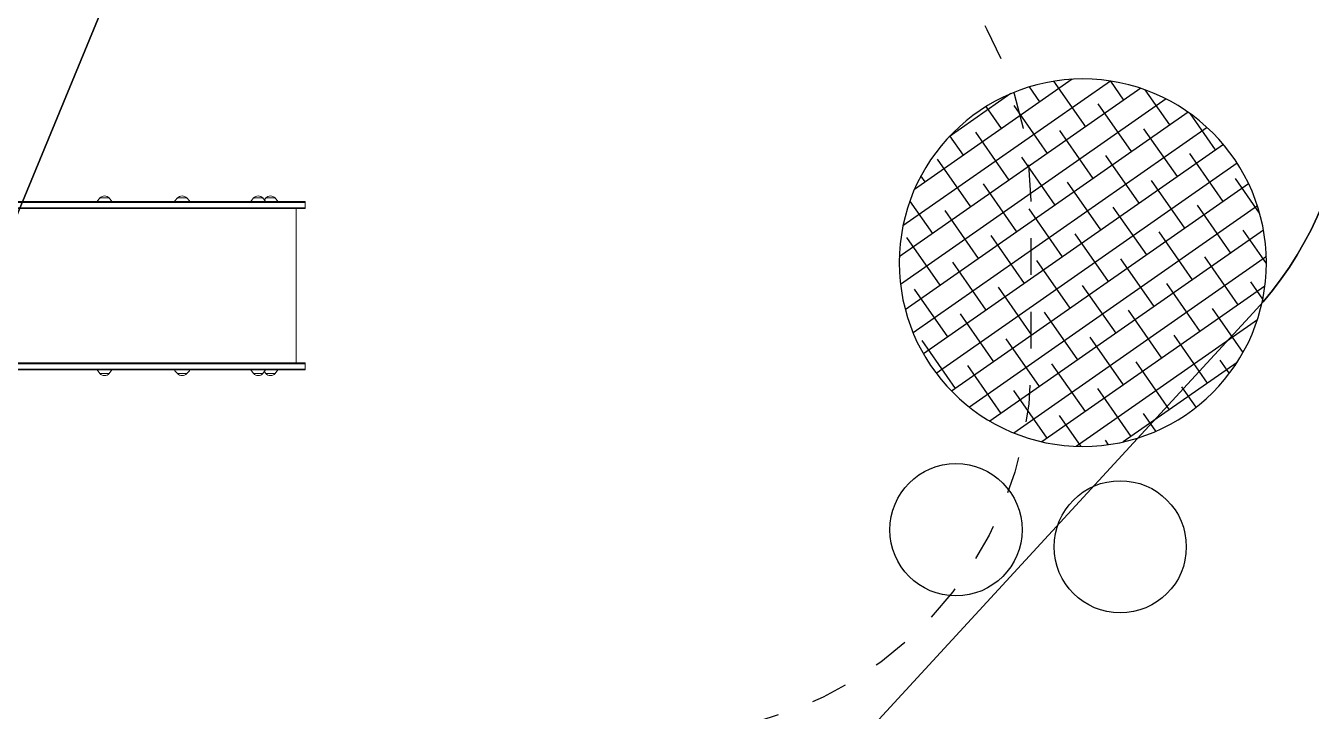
# Model space of a CAD drawing. Extents: x -14.2 to 52.3, y 2.5 to 90.9.
# Drawn here: x 35.894 to 39.395, y 9.528 to 11.393 of the extents above; entities that cross this region are included whole.
import ezdxf

# ---------------------------------------------------------------- set-up
doc = ezdxf.new("R2010")
doc.units = 0
doc.linetypes.add('limpo_PINI-PSG-PE-0102-LAZ-R00$0$HIDDEN', pattern=[0.375, 0.25, -0.125])
for name, color, linetype in [('limpo_PINI-PSG-PE-0102-LAZ-R00$0$PA_BRIQ', 1, 'Continuous'), ('limpo_PINI-PSG-PE-0102-LAZ-R00$0$PA_MOBI', 1, 'Continuous'), ('limpo_PINI-PSG-PE-0102-LAZ-R00$0$PA_PISO_1', 11, 'Continuous'), ('XR_ARQT', 7, 'Continuous')]:
    doc.layers.add(name, color=color, linetype=linetype)

# ---------------------------------------------------------------- blocks, each defined once
blk = doc.blocks.new('limpo_PINI-PSG-PE-0102-LAZ-R00$0$A$Ca333d0ef')
at = {"lineweight": 0}
for p, q in [((1699.7, -556.4), (370.9, -556.4)), ((370.9, -558.4), (1699.7, -558.4)), ((1140.3, -546.4), (1133.1, -556.4)), ((1140.3, -546.4), (1165.9, -546.4)), ((1165.9, -546.4), (1173.1, -556.4)), ((1344.3, -554.3), (1344.2, -556.4)), ((1351.4, -546.4), (1344.9, -553)), ((1377, -546.4), (1351.4, -546.4)), ((1377, -546.4), (1383.6, -553)), ((1384.1, -554.3), (1384.2, -556.4)), ((1558.8, -546.4), (1551.6, -556.4)), ((1558.8, -546.4), (1584.4, -546.4)), ((1584.4, -546.4), (1591.6, -556.4)), ((1591.9, -546.4), (1588.2, -551.6)), ((1591.9, -546.4), (1617.5, -546.4)), ((1617.5, -546.4), (1624.7, -556.4)), ((1699.7, -575.4), (1699.7, -556.4)), ((370.9, -573.4), (1699.7, -573.4)), ((1699.7, -575.4), (370.9, -575.4)), ((1675.1, -995.4), (1675.1, -575.4)), ((1699.7, -995.4), (370.9, -995.4)), ((370.9, -997.4), (1699.7, -997.4)), ((370.9, -1012.4), (1699.7, -1012.4)), ((1699.7, -1014.4), (370.9, -1014.4)), ((1140.3, -1024.4), (1133.1, -1014.4)), ((1165.9, -1024.4), (1173.1, -1014.4)), ((1344.3, -1016.6), (1344.2, -1014.4)), ((1384.1, -1016.6), (1384.2, -1014.4)), ((1558.8, -1024.4), (1551.6, -1014.4)), ((1584.4, -1024.4), (1591.6, -1014.4)), ((1617.5, -1024.4), (1624.7, -1014.4)), ((1699.7, -1014.4), (1699.7, -995.4)), ((1165.9, -1024.4), (1140.3, -1024.4)), ((1351.4, -1024.4), (1344.9, -1017.9)), ((1351.4, -1024.4), (1377, -1024.4)), ((1377, -1024.4), (1383.6, -1017.9)), ((1584.4, -1024.4), (1558.8, -1024.4)), ((1591.9, -1024.4), (1588.2, -1019.2)), ((1617.5, -1024.4), (1591.9, -1024.4))]:
    blk.add_line(p, q, dxfattribs=at)
at = {"linetype": 'limpo_PINI-PSG-PE-0102-LAZ-R00$0$HIDDEN', "ltscale": 0.5, "flags": 128}
blk.add_lwpolyline([(-1615.8, 637.2, -0.295352), (-247.4, 1522.8), (172.6, 1522.8, -0.333185), (1612.4, 443.6), (1674.7, 443.6), (2703.3, 438.7, -0.403362), (3675.1, -553), (3675.1, -1011, -0.389518), (2745.6, -2002.8), (1827.1, -2002.8), (1827.1, -2257.3, -0.006455), (1826.6, -2296), (1826.6, -2315.5, -0.002246), (1825.4, -2329.1, -0.347543), (603, -3731.7, -0.090291), (-644.4, -3737.8, -0.233458), (-1714.6, -2951, -0.288049), (-2591.9, -1554.6), (-2591.9, -1454.6, -0.234346), (-1979.9, -220.7, -0.036447), (-1881, 5.5, -0.115714)], format="xyb", close=True, dxfattribs=at)
at = {"lineweight": 0}
for centre, radius, start, end in [((1153.1, -558), 17, 42.6679, 137.3321), ((1346.3, -554.4), 2, 135.012, 177), ((1364.2, -558), 17, 42.6679, 137.3321), ((1382.1, -554.4), 2, 3, 44.988), ((1571.6, -558), 17, 42.6679, 137.3321), ((1604.7, -558), 17, 42.6679, 137.3321), ((1153.1, -1012.9), 17, 222.6679, 317.3321), ((1346.3, -1016.5), 2, 183, 224.988), ((1364.2, -1012.9), 17, 222.6679, 317.3321), ((1382.1, -1016.5), 2, 315.012, 357), ((1571.6, -1012.9), 17, 222.6679, 317.3321), ((1604.7, -1012.9), 17, 222.6679, 317.3321)]:
    blk.add_arc(centre, radius, start, end, dxfattribs=at)
blk = doc.blocks.new('limpo_PINI-PSG-PE-0102-LAZ-R00$0$MARINA')
at = {"layer": 'limpo_PINI-PSG-PE-0102-LAZ-R00$0$PA_MOBI'}
h = blk.add_hatch(dxfattribs=at)
h.set_pattern_fill('ANSI38', color=256, scale=0.02)
edge = h.paths.add_edge_path()
edge.add_arc((-4.4545, 29.5208), 0.5, 0, 360)
blk.add_circle((-4.4545, 29.5208), 0.5, dxfattribs=at)
blk = doc.blocks.new('limpo_PINI-PSG-PE-0102-LAZ-R00')
at = {"layer": 'limpo_PINI-PSG-PE-0102-LAZ-R00$0$PA_MOBI'}
for centre in [(38.4692, 10.0044), (38.9165, 9.9581)]:
    blk.add_circle(centre, 0.18, dxfattribs=at)
at = {"layer": 'limpo_PINI-PSG-PE-0102-LAZ-R00$0$PA_PISO_1'}
for points in [[(42.5281, 14.1232), (39.4529, 14.1268), (38.5132, 14.1268, 0.092241), (38.1535, 14.0599), (39.4201, 11.7534, -0.322187), (39.279, 10.5944), (35.9778, 7.0119), (40.1376, 6.937, 0.372795), (41.6816, 8.274)], [(39.279, 10.5944, 0.322187), (39.4201, 11.7534), (38.1535, 14.0599, 0.092241), (37.842, 13.8681), (37.6376, 13.683), (37.0426, 13.1443, -0.042904), (36.7699, 12.9369), (35.6875, 10.3189, -0.377609), (34.5011, 9.736), (32.6429, 10.2411), (32.6427, 7.077), (35.9778, 7.0119)], [(36.7699, 12.9369, -0.142028), (35.7002, 12.6268), (32.6429, 12.6268), (32.6429, 10.2411), (34.5011, 9.736, 0.377609), (35.6875, 10.3189)]]:
    blk.add_lwpolyline(points, format="xyb", close=True, dxfattribs=at)
at = {"layer": 'limpo_PINI-PSG-PE-0102-LAZ-R00$0$PA_BRIQ', "xscale": 0.001, "yscale": 0.001, "zscale": 0.001}
blk.add_blockref('limpo_PINI-PSG-PE-0102-LAZ-R00$0$A$Ca333d0ef', (34.9977, 11.4538), dxfattribs=at)
at = {"layer": 'limpo_PINI-PSG-PE-0102-LAZ-R00$0$PA_MOBI', "xscale": -1, "rotation": 79.91699580492609}
blk.add_blockref('limpo_PINI-PSG-PE-0102-LAZ-R00$0$MARINA', (67.0997, 1.1772), dxfattribs=at)

msp = doc.modelspace()

# ---------------------------------------------------------------- block references
at = {"layer": 'XR_ARQT'}
msp.add_blockref('limpo_PINI-PSG-PE-0102-LAZ-R00', (-0.0418, 0.017), dxfattribs=at)

doc.saveas('drawing.dxf')
